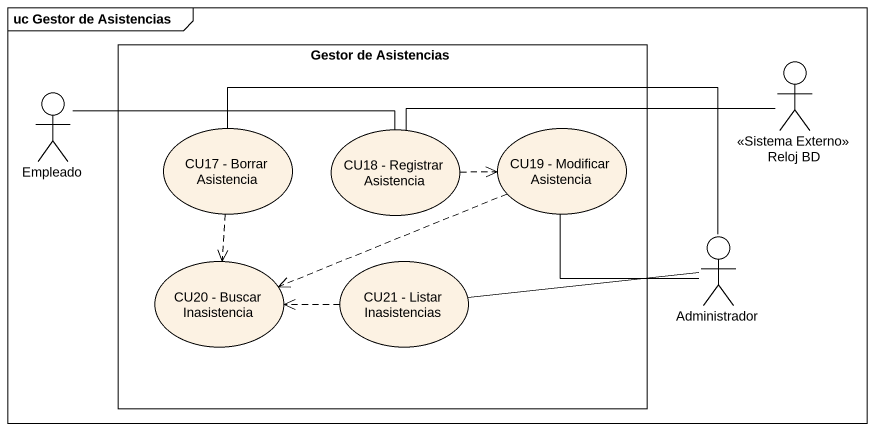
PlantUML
@startuml
mainframe uc Gestor de Asistencias
rectangle "Gestor de Asistencias" as Gestor_de_Asistencias {
  usecase "CU17 - Borrar Asistencia" as CU17_Borrar_Asistencia
  usecase "CU18 - Registrar Asistencia" as CU18_Registrar_Asistencia
  usecase "CU19 - Modificar Asistencia" as CU19_Modificar_Asistencia
  usecase "CU20 - Buscar Inasistencia" as CU20_Buscar_Inasistencia
  usecase "CU21 - Listar Inasistencias" as CU21_Listar_Inasistencias
}
actor Empleado
actor "Reloj BD" as Reloj_BD <<Sistema Externo>>
actor Administrador
Empleado -right- CU18_Registrar_Asistencia
Reloj_BD -left- CU18_Registrar_Asistencia
CU17_Borrar_Asistencia ..> CU20_Buscar_Inasistencia
CU18_Registrar_Asistencia .right.> CU19_Modificar_Asistencia
CU19_Modificar_Asistencia .left.> CU20_Buscar_Inasistencia
CU21_Listar_Inasistencias .left.> CU20_Buscar_Inasistencia
Administrador -left- CU17_Borrar_Asistencia
Administrador -up- CU19_Modificar_Asistencia
Administrador -left- CU21_Listar_Inasistencias
@enduml
